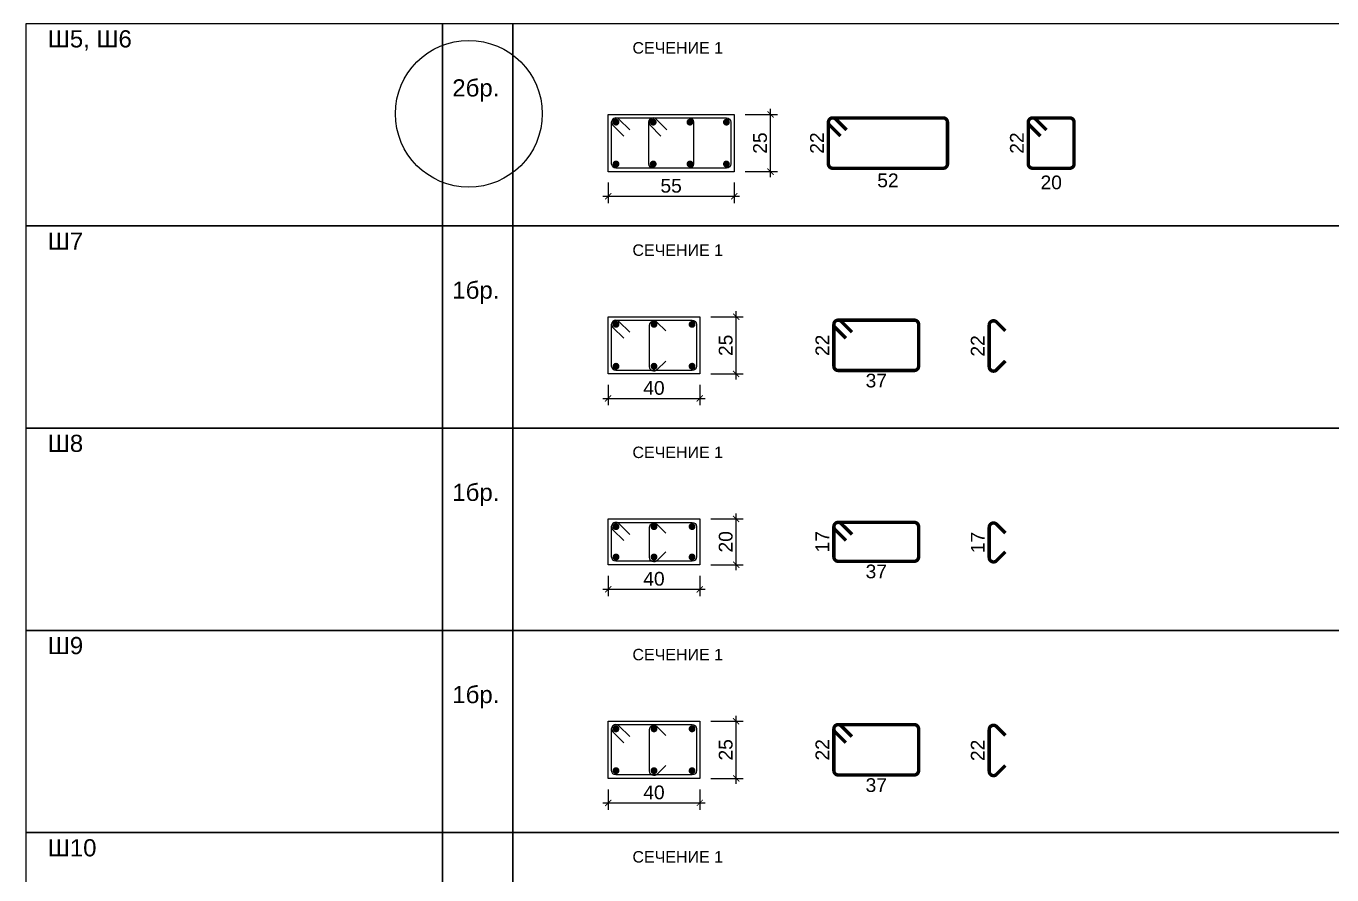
# Model space of a CAD drawing. Header units: millimetres. Extents: x 879 to 91735, y -13728 to 454.
# Drawn here: x 9125 to 10266, y -13015 to -12273 of the extents above; entities that cross this region are included whole.
import ezdxf
from ezdxf.enums import TextEntityAlignment as Align

# ---------------------------------------------------------------- set-up
doc = ezdxf.new("R2010")
doc.units = ezdxf.units.MM
for name, color, linetype in [('1K_SHA', 134, 'Continuous'), ('k_arm', 40, 'Continuous'), ('k_dim gredi', 2, 'Continuous'), ('k_dim_arm', 54, 'Continuous'), ('k_nadpisi', 8, 'Continuous'), ('k_sechenia', 3, 'Continuous')]:
    doc.layers.add(name, color=color, linetype=linetype)
doc.layers.add('1K_text-koloni', color=3, linetype='Continuous', lineweight=35)
doc.styles.add('ARIAL', font='ARIAL.TTF')
doc.styles.get("Standard").update_dxf_attribs({"font": 'TAHOMA.TTF'})
doc.styles.add('Z1', font='ARIAL.TTF')
doc.dimstyles.new('k_armx0.5', dxfattribs={"dimscale": 5, "dimtxt": 2.4, "dimasz": 1.125, "dimexe": 1.25, "dimexo": 1.2, "dimgap": 0.8, "dimtad": 1, "dimdec": 1, "dimlfac": 0.5, "dimrnd": 0.5, "dimtxsty": 'Standard', "dimblk": 'ARCHTICK', "dimcen": 2.5, "dimse1": 1, "dimse2": 1, "dimsd1": 1, "dimsd2": 1, "dimclrd": 9, "dimclre": 8, "dimclrt": 256, "dimadec": 1, "dimazin": 0, "dimtfac": 1, "dimtdec": 1, "dimtix": 1, "dimtofl": 0, "dimtmove": 2, "dimatfit": 3, "dimfxl": 0, "dimarcsym": 0})
doc.dimstyles.new('k_x0.5', dxfattribs={"dimscale": 4.8, "dimtxt": 2.5, "dimasz": 1.125, "dimexe": 1.25, "dimexo": 2, "dimtad": 1, "dimdec": 1, "dimlfac": 0.5, "dimrnd": 0.5, "dimtxsty": 'Standard', "dimblk": 'ARCHTICK', "dimcen": 2.5, "dimdle": 1, "dimclrd": 8, "dimclre": 9, "dimclrt": 256, "dimadec": 1, "dimazin": 0, "dimtfac": 1, "dimtdec": 1, "dimtix": 1, "dimtmove": 2, "dimatfit": 3, "dimfxl": 0, "dimarcsym": 0})

# ---------------------------------------------------------------- blocks, each defined once
blk = doc.blocks.new('_ARCHTICK')
at = {"color": 0, "linetype": 'ByBlock', "const_width": 0.15}
blk.add_lwpolyline([(-0.5, -0.5), (0.5, 0.5)], dxfattribs=at)
blk = doc.blocks.new('*D1436')
at = {"layer": 'Defpoints', "color": 0}
for p in [(9633.6, -12400.7), (9743.6, -12400.7), (9743.6, -12422.2)]:
    blk.add_point(p, dxfattribs=at)
at = {"layer": 'k_dim gredi', "color": 9, "lineweight": -2}
for p, q in [((9633.6, -12410.3), (9633.6, -12428.2)), ((9743.6, -12410.3), (9743.6, -12428.2))]:
    blk.add_line(p, q, dxfattribs=at)
at = {"layer": 'k_dim gredi', "color": 8, "lineweight": -2}
blk.add_line((9628.8, -12422.2), (9748.4, -12422.2), dxfattribs=at)
at = {"layer": 'k_dim gredi', "color": 8, "lineweight": -2, "xscale": 5.399999999999999, "yscale": 5.399999999999999, "zscale": 5.399999999999999, "rotation": 180}
blk.add_blockref('_ARCHTICK', (9633.6, -12422.2), dxfattribs=at)
at = {"layer": 'k_dim gredi', "color": 8, "lineweight": -2, "xscale": 5.399999999999999, "yscale": 5.399999999999999, "zscale": 5.399999999999999}
blk.add_blockref('_ARCHTICK', (9743.6, -12422.2), dxfattribs=at)
at = {"layer": 'k_dim gredi', "insert": (9688.6, -12413.1), "char_height": 12, "attachment_point": 5, "style": 'ARIAL'}
blk.add_mtext('55', dxfattribs=at)
blk = doc.blocks.new('*D1437')
at = {"layer": 'Defpoints', "color": 0}
for p in [(9743.6, -12350.7), (9775.4, -12350.7), (9743.6, -12400.7)]:
    blk.add_point(p, dxfattribs=at)
at = {"layer": 'k_dim gredi', "color": 9, "lineweight": -2}
for p, q in [((9753.2, -12350.7), (9781.4, -12350.7)), ((9753.2, -12400.7), (9781.4, -12400.7))]:
    blk.add_line(p, q, dxfattribs=at)
at = {"layer": 'k_dim gredi', "color": 8, "lineweight": -2}
blk.add_line((9775.4, -12405.5), (9775.4, -12345.9), dxfattribs=at)
at = {"layer": 'k_dim gredi', "color": 8, "lineweight": -2, "xscale": 5.399999999999999, "yscale": 5.399999999999999, "zscale": 5.399999999999999}
for p, rotation in [((9775.4, -12350.7), 90), ((9775.4, -12400.7), 270)]:
    blk.add_blockref('_ARCHTICK', p, dxfattribs=dict(at, rotation=rotation))
at = {"layer": 'k_dim gredi', "insert": (9766.3, -12375.7), "char_height": 12, "attachment_point": 5, "rotation": 90, "style": 'ARIAL'}
blk.add_mtext('25', dxfattribs=at)
blk = doc.blocks.new('*D1438')
at = {"layer": 'Defpoints', "color": 0}
for p in [(9829.7, -12353.7), (9826, -12397.7), (9829.7, -12397.7)]:
    blk.add_point(p, dxfattribs=at)
at = {"layer": 'k_dim_arm', "insert": (9816, -12375.7), "char_height": 12, "attachment_point": 5, "rotation": 90, "style": 'ARIAL'}
blk.add_mtext('22', dxfattribs=at)
blk = doc.blocks.new('*D1439')
at = {"layer": 'Defpoints', "color": 0}
for p in [(9826, -12394), (9930, -12394), (9930, -12418.5)]:
    blk.add_point(p, dxfattribs=at)
at = {"layer": 'k_dim_arm', "insert": (9878, -12408.4), "char_height": 12, "attachment_point": 5, "style": 'ARIAL'}
blk.add_mtext('52', dxfattribs=at)
blk = doc.blocks.new('*D1440')
at = {"layer": 'Defpoints', "color": 0}
for p in [(10004.3, -12353.7), (10000.6, -12397.7), (10004.3, -12397.7)]:
    blk.add_point(p, dxfattribs=at)
at = {"layer": 'k_dim_arm', "insert": (9990.6, -12375.7), "char_height": 12, "attachment_point": 5, "rotation": 90, "style": 'ARIAL'}
blk.add_mtext('22', dxfattribs=at)
blk = doc.blocks.new('*D1442')
at = {"layer": 'Defpoints', "color": 0}
for p in [(10000.6, -12389.5), (10040.6, -12394), (10040.6, -12420.3)]:
    blk.add_point(p, dxfattribs=at)
at = {"layer": 'k_dim_arm', "insert": (10020.6, -12410.2), "char_height": 12, "attachment_point": 5, "style": 'ARIAL'}
blk.add_mtext('20', dxfattribs=at)
blk = doc.blocks.new('*D1457')
at = {"layer": 'Defpoints', "color": 0}
for p in [(9633.6, -12577.5), (9713.6, -12577.5), (9713.6, -12598.9)]:
    blk.add_point(p, dxfattribs=at)
at = {"layer": 'k_dim gredi', "color": 9, "lineweight": -2}
for p, q in [((9633.6, -12587.1), (9633.6, -12604.9)), ((9713.6, -12587.1), (9713.6, -12604.9))]:
    blk.add_line(p, q, dxfattribs=at)
at = {"layer": 'k_dim gredi', "color": 8, "lineweight": -2}
blk.add_line((9628.8, -12598.9), (9718.4, -12598.9), dxfattribs=at)
at = {"layer": 'k_dim gredi', "color": 8, "lineweight": -2, "xscale": 5.399999999999999, "yscale": 5.399999999999999, "zscale": 5.399999999999999, "rotation": 180}
blk.add_blockref('_ARCHTICK', (9633.6, -12598.9), dxfattribs=at)
at = {"layer": 'k_dim gredi', "color": 8, "lineweight": -2, "xscale": 5.399999999999999, "yscale": 5.399999999999999, "zscale": 5.399999999999999}
blk.add_blockref('_ARCHTICK', (9713.6, -12598.9), dxfattribs=at)
at = {"layer": 'k_dim gredi', "insert": (9673.6, -12589.8), "char_height": 12, "attachment_point": 5, "style": 'ARIAL'}
blk.add_mtext('40', dxfattribs=at)
blk = doc.blocks.new('*D1458')
at = {"layer": 'Defpoints', "color": 0}
for p in [(9713.6, -12527.5), (9745.4, -12527.5), (9713.6, -12577.5)]:
    blk.add_point(p, dxfattribs=at)
at = {"layer": 'k_dim gredi', "color": 8, "lineweight": -2}
blk.add_line((9745.4, -12582.3), (9745.4, -12522.7), dxfattribs=at)
at = {"layer": 'k_dim gredi', "color": 9, "lineweight": -2}
for p, q in [((9723.2, -12527.5), (9751.4, -12527.5)), ((9723.2, -12577.5), (9751.4, -12577.5))]:
    blk.add_line(p, q, dxfattribs=at)
at = {"layer": 'k_dim gredi', "color": 8, "lineweight": -2, "xscale": 5.399999999999999, "yscale": 5.399999999999999, "zscale": 5.399999999999999}
for p, rotation in [((9745.4, -12527.5), 90), ((9745.4, -12577.5), 270)]:
    blk.add_blockref('_ARCHTICK', p, dxfattribs=dict(at, rotation=rotation))
at = {"layer": 'k_dim gredi', "insert": (9736.3, -12552.5), "char_height": 12, "attachment_point": 5, "rotation": 90, "style": 'ARIAL'}
blk.add_mtext('25', dxfattribs=at)
blk = doc.blocks.new('*D1464')
at = {"layer": 'Defpoints', "color": 0}
for p in [(9834.5, -12530.5), (9830.8, -12574.5), (9834.5, -12574.5)]:
    blk.add_point(p, dxfattribs=at)
at = {"layer": 'k_dim_arm', "insert": (9820.7, -12552.5), "char_height": 12, "attachment_point": 5, "rotation": 90, "style": 'ARIAL'}
blk.add_mtext('22', dxfattribs=at)
blk = doc.blocks.new('*D1465')
at = {"layer": 'Defpoints', "color": 0}
for p in [(9830.8, -12570.7), (9904.8, -12570.7), (9904.8, -12593.6)]:
    blk.add_point(p, dxfattribs=at)
at = {"layer": 'k_dim_arm', "insert": (9867.8, -12583.4), "char_height": 12, "attachment_point": 5, "style": 'ARIAL'}
blk.add_mtext('37', dxfattribs=at)
blk = doc.blocks.new('*D1466')
at = {"layer": 'Defpoints', "color": 0}
for p in [(9970.2, -12531), (9966.4, -12575), (9970.2, -12575)]:
    blk.add_point(p, dxfattribs=at)
at = {"layer": 'k_dim_arm', "insert": (9956.4, -12553), "char_height": 12, "attachment_point": 5, "rotation": 90, "style": 'ARIAL'}
blk.add_mtext('22', dxfattribs=at)
blk = doc.blocks.new('*D1473')
at = {"layer": 'Defpoints', "color": 0}
for p in [(9633.6, -12744.2), (9713.6, -12744.2), (9713.6, -12765.7)]:
    blk.add_point(p, dxfattribs=at)
at = {"layer": 'k_dim gredi', "color": 9, "lineweight": -2}
for p, q in [((9633.6, -12753.8), (9633.6, -12771.7)), ((9713.6, -12753.8), (9713.6, -12771.7))]:
    blk.add_line(p, q, dxfattribs=at)
at = {"layer": 'k_dim gredi', "color": 8, "lineweight": -2}
blk.add_line((9628.8, -12765.7), (9718.4, -12765.7), dxfattribs=at)
at = {"layer": 'k_dim gredi', "color": 8, "lineweight": -2, "xscale": 5.399999999999999, "yscale": 5.399999999999999, "zscale": 5.399999999999999, "rotation": 180}
blk.add_blockref('_ARCHTICK', (9633.6, -12765.7), dxfattribs=at)
at = {"layer": 'k_dim gredi', "color": 8, "lineweight": -2, "xscale": 5.399999999999999, "yscale": 5.399999999999999, "zscale": 5.399999999999999}
blk.add_blockref('_ARCHTICK', (9713.6, -12765.7), dxfattribs=at)
at = {"layer": 'k_dim gredi', "insert": (9673.6, -12756.6), "char_height": 12, "attachment_point": 5, "style": 'ARIAL'}
blk.add_mtext('40', dxfattribs=at)
blk = doc.blocks.new('*D1474')
at = {"layer": 'Defpoints', "color": 0}
for p in [(9713.6, -12704.2), (9745.4, -12704.2), (9713.6, -12744.2)]:
    blk.add_point(p, dxfattribs=at)
at = {"layer": 'k_dim gredi', "color": 9, "lineweight": -2}
for p, q in [((9723.2, -12704.2), (9751.4, -12704.2)), ((9723.2, -12744.2), (9751.4, -12744.2))]:
    blk.add_line(p, q, dxfattribs=at)
at = {"layer": 'k_dim gredi', "color": 8, "lineweight": -2}
blk.add_line((9745.4, -12749), (9745.4, -12699.4), dxfattribs=at)
at = {"layer": 'k_dim gredi', "color": 8, "lineweight": -2, "xscale": 5.399999999999999, "yscale": 5.399999999999999, "zscale": 5.399999999999999}
for p, rotation in [((9745.4, -12704.2), 90), ((9745.4, -12744.2), 270)]:
    blk.add_blockref('_ARCHTICK', p, dxfattribs=dict(at, rotation=rotation))
at = {"layer": 'k_dim gredi', "insert": (9736.3, -12724.2), "char_height": 12, "attachment_point": 5, "rotation": 90, "style": 'ARIAL'}
blk.add_mtext('20', dxfattribs=at)
blk = doc.blocks.new('*D1475')
at = {"layer": 'Defpoints', "color": 0}
for p in [(9834.5, -12707.2), (9830.8, -12741.2), (9834.5, -12741.2)]:
    blk.add_point(p, dxfattribs=at)
at = {"layer": 'k_dim_arm', "insert": (9820.7, -12724.2), "char_height": 12, "attachment_point": 5, "rotation": 90, "style": 'ARIAL'}
blk.add_mtext('17', dxfattribs=at)
blk = doc.blocks.new('*D1476')
at = {"layer": 'Defpoints', "color": 0}
for p in [(9830.8, -12737.5), (9904.8, -12737.5), (9904.8, -12760.3)]:
    blk.add_point(p, dxfattribs=at)
at = {"layer": 'k_dim_arm', "insert": (9867.8, -12750.2), "char_height": 12, "attachment_point": 5, "style": 'ARIAL'}
blk.add_mtext('37', dxfattribs=at)
blk = doc.blocks.new('*D1477')
at = {"layer": 'Defpoints', "color": 0}
for p in [(9970.2, -12707.8), (9966.4, -12741.8), (9970.2, -12741.8)]:
    blk.add_point(p, dxfattribs=at)
at = {"layer": 'k_dim_arm', "insert": (9956.4, -12724.8), "char_height": 12, "attachment_point": 5, "rotation": 90, "style": 'ARIAL'}
blk.add_mtext('17', dxfattribs=at)
blk = doc.blocks.new('*D1484')
at = {"layer": 'Defpoints', "color": 0}
for p in [(9633.6, -12931), (9713.6, -12931), (9713.6, -12952.4)]:
    blk.add_point(p, dxfattribs=at)
at = {"layer": 'k_dim gredi', "color": 9, "lineweight": -2}
for p, q in [((9633.6, -12940.6), (9633.6, -12958.4)), ((9713.6, -12940.6), (9713.6, -12958.4))]:
    blk.add_line(p, q, dxfattribs=at)
at = {"layer": 'k_dim gredi', "color": 8, "lineweight": -2}
blk.add_line((9628.8, -12952.4), (9718.4, -12952.4), dxfattribs=at)
at = {"layer": 'k_dim gredi', "color": 8, "lineweight": -2, "xscale": 5.399999999999999, "yscale": 5.399999999999999, "zscale": 5.399999999999999, "rotation": 180}
blk.add_blockref('_ARCHTICK', (9633.6, -12952.4), dxfattribs=at)
at = {"layer": 'k_dim gredi', "color": 8, "lineweight": -2, "xscale": 5.399999999999999, "yscale": 5.399999999999999, "zscale": 5.399999999999999}
blk.add_blockref('_ARCHTICK', (9713.6, -12952.4), dxfattribs=at)
at = {"layer": 'k_dim gredi', "insert": (9673.6, -12943.3), "char_height": 12, "attachment_point": 5, "style": 'ARIAL'}
blk.add_mtext('40', dxfattribs=at)
blk = doc.blocks.new('*D1485')
at = {"layer": 'Defpoints', "color": 0}
for p in [(9713.6, -12881), (9745.4, -12881), (9713.6, -12931)]:
    blk.add_point(p, dxfattribs=at)
at = {"layer": 'k_dim gredi', "color": 8, "lineweight": -2}
blk.add_line((9745.4, -12935.8), (9745.4, -12876.2), dxfattribs=at)
at = {"layer": 'k_dim gredi', "color": 9, "lineweight": -2}
for p, q in [((9723.2, -12881), (9751.4, -12881)), ((9723.2, -12931), (9751.4, -12931))]:
    blk.add_line(p, q, dxfattribs=at)
at = {"layer": 'k_dim gredi', "color": 8, "lineweight": -2, "xscale": 5.399999999999999, "yscale": 5.399999999999999, "zscale": 5.399999999999999}
for p, rotation in [((9745.4, -12881), 90), ((9745.4, -12931), 270)]:
    blk.add_blockref('_ARCHTICK', p, dxfattribs=dict(at, rotation=rotation))
at = {"layer": 'k_dim gredi', "insert": (9736.3, -12906), "char_height": 12, "attachment_point": 5, "rotation": 90, "style": 'ARIAL'}
blk.add_mtext('25', dxfattribs=at)
blk = doc.blocks.new('*D1486')
at = {"layer": 'Defpoints', "color": 0}
for p in [(9834.5, -12884), (9830.8, -12928), (9834.5, -12928)]:
    blk.add_point(p, dxfattribs=at)
at = {"layer": 'k_dim_arm', "insert": (9820.7, -12906), "char_height": 12, "attachment_point": 5, "rotation": 90, "style": 'ARIAL'}
blk.add_mtext('22', dxfattribs=at)
blk = doc.blocks.new('*D1487')
at = {"layer": 'Defpoints', "color": 0}
for p in [(9830.8, -12924.2), (9904.8, -12924.2), (9904.8, -12947.1)]:
    blk.add_point(p, dxfattribs=at)
at = {"layer": 'k_dim_arm', "insert": (9867.8, -12936.9), "char_height": 12, "attachment_point": 5, "style": 'ARIAL'}
blk.add_mtext('37', dxfattribs=at)
blk = doc.blocks.new('*D1488')
at = {"layer": 'Defpoints', "color": 0}
for p in [(9970.2, -12884.5), (9966.4, -12928.5), (9970.2, -12928.5)]:
    blk.add_point(p, dxfattribs=at)
at = {"layer": 'k_dim_arm', "insert": (9956.4, -12906.5), "char_height": 12, "attachment_point": 5, "rotation": 90, "style": 'ARIAL'}
blk.add_mtext('22', dxfattribs=at)

msp = doc.modelspace()

# ---------------------------------------------------------------- linework, layer by layer
at = {"layer": '1K_SHA'}
for points in [[(9633.648, -12350.731), (9743.648, -12350.731), (9743.648, -12400.731), (9633.648, -12400.731), (9633.648, -12350.731)], [(9633.648, -12527.477), (9713.648, -12527.477), (9713.648, -12577.477), (9633.648, -12577.477), (9633.648, -12527.477)], [(9633.648, -12704.224), (9713.648, -12704.224), (9713.648, -12744.224), (9633.648, -12744.224), (9633.648, -12704.224)], [(9633.648, -12880.971), (9713.648, -12880.971), (9713.648, -12930.971), (9633.648, -12930.971), (9633.648, -12880.971)]]:
    msp.add_lwpolyline(points, dxfattribs=at)
at = {"layer": 'k_arm', "color": 2, "const_width": 3}
for points in [[(9829.735, -12353.731), (9926.235, -12353.731, -0.41421356), (9929.985, -12357.481), (9929.985, -12393.981, -0.41421356), (9926.235, -12397.731), (9829.735, -12397.731, -0.41421356), (9825.985, -12393.981), (9825.985, -12357.481, -0.41421356)], [(10004.327, -12353.731), (10036.827, -12353.731, -0.41421356), (10040.577, -12357.481), (10040.577, -12393.981, -0.41421356), (10036.827, -12397.731), (10004.327, -12397.731, -0.41421356), (10000.577, -12393.981), (10000.577, -12357.481, -0.41421356)], [(9638.917, -12357.45, -1), (9641.917, -12357.45, -1)], [(9671.419, -12357.45, -1), (9674.419, -12357.45, -1)], [(9703.553, -12357.45, -1), (9706.553, -12357.45, -1)], [(9738.38, -12357.45, 1), (9735.38, -12357.45, 1)], [(9638.917, -12394.012, 1), (9641.917, -12394.012, 1)], [(9671.419, -12394.012, 1), (9674.419, -12394.012, 1)], [(9703.553, -12394.012, 1), (9706.553, -12394.012, 1)], [(9738.38, -12394.012, -1), (9735.38, -12394.012, -1)], [(9638.917, -12534.196, -1), (9641.917, -12534.196, -1)], [(9672.148, -12534.196, -1), (9675.148, -12534.196, -1)], [(9708.38, -12534.196, 1), (9705.38, -12534.196, 1)], [(9834.501, -12530.477), (9901.001, -12530.477, -0.41421356), (9904.751, -12534.227), (9904.751, -12570.727, -0.41421356), (9901.001, -12574.477), (9834.501, -12574.477, -0.41421356), (9830.751, -12570.727), (9830.751, -12534.227, -0.41421356)], [(9638.917, -12570.759, 1), (9641.917, -12570.758, 1)], [(9672.148, -12570.759, 1), (9675.148, -12570.758, 1)], [(9708.38, -12570.759, -1), (9705.38, -12570.758, -1)], [(9834.501, -12707.224), (9901.001, -12707.224, -0.41421356), (9904.751, -12710.974), (9904.751, -12737.474, -0.41421356), (9901.001, -12741.224), (9834.501, -12741.224, -0.41421356), (9830.751, -12737.474), (9830.751, -12710.974, -0.41421356)], [(9638.917, -12710.943, -1), (9641.917, -12710.943, -1)], [(9672.148, -12710.943, -1), (9675.148, -12710.943, -1)], [(9708.38, -12710.943, 1), (9705.38, -12710.943, 1)], [(9638.917, -12737.505, 1), (9641.917, -12737.505, 1)], [(9672.148, -12737.505, 1), (9675.148, -12737.505, 1)], [(9708.38, -12737.505, -1), (9705.38, -12737.505, -1)], [(9638.917, -12887.689, -1), (9641.917, -12887.69, -1)], [(9672.148, -12887.689, -1), (9675.148, -12887.69, -1)], [(9708.38, -12887.689, 1), (9705.38, -12887.69, 1)], [(9834.501, -12883.971), (9901.001, -12883.971, -0.41421356), (9904.751, -12887.721), (9904.751, -12924.221, -0.41421356), (9901.001, -12927.971), (9834.501, -12927.971, -0.41421356), (9830.751, -12924.221), (9830.751, -12887.721, -0.41421356)], [(9638.917, -12924.252, 1), (9641.917, -12924.252, 1)], [(9672.148, -12924.252, 1), (9675.148, -12924.252, 1)], [(9708.38, -12924.252, -1), (9705.38, -12924.252, -1)]]:
    msp.add_lwpolyline(points, format="xyb", close=True, dxfattribs=at)
for points in [[(9841.812, -12364.254), (9832.387, -12354.829, 1), (9827.084, -12360.133), (9836.508, -12369.557)], [(10016.403, -12364.254), (10006.978, -12354.829, 1), (10001.675, -12360.133), (10011.1, -12369.557)], [(9846.577, -12541.001), (9837.152, -12531.576, 1), (9831.849, -12536.879), (9841.274, -12546.304)], [(9980.563, -12566.227), (9972.846, -12573.944, -0.66817864), (9966.444, -12571.292), (9966.444, -12534.792, -0.66817864), (9972.846, -12532.141), (9980.563, -12539.858)], [(9846.577, -12717.747), (9837.152, -12708.322, 1), (9831.849, -12713.626), (9841.274, -12723.05)], [(9980.563, -12732.973), (9972.846, -12740.691, -0.66817864), (9966.444, -12738.039), (9966.444, -12711.539, -0.66817864), (9972.846, -12708.887), (9980.563, -12716.605)], [(9846.577, -12894.494), (9837.152, -12885.069, 1), (9831.849, -12890.372), (9841.274, -12899.797)], [(9980.563, -12919.72), (9972.846, -12927.437, -0.66817864), (9966.444, -12924.786), (9966.444, -12888.286, -0.66817864), (9972.846, -12885.634), (9980.563, -12893.351)]]:
    msp.add_lwpolyline(points, format="xyb", dxfattribs=at)
at = {"layer": 'k_arm', "color": 2}
for points in [[(9640.398, -12353.731), (9736.898, -12353.731, -0.41421356), (9740.648, -12357.481), (9740.648, -12393.981, -0.41421356), (9736.898, -12397.731), (9640.398, -12397.731, -0.41421356), (9636.648, -12393.981), (9636.648, -12357.481, -0.41421356)], [(9672.898, -12353.731), (9704.398, -12353.731, -0.41421356), (9708.148, -12357.481), (9708.148, -12393.981, -0.41421356), (9704.398, -12397.731), (9672.898, -12397.731, -0.41421356), (9669.148, -12393.981), (9669.148, -12357.481, -0.41421356)], [(9640.398, -12530.477), (9706.898, -12530.477, -0.41421356), (9710.648, -12534.227), (9710.648, -12570.727, -0.41421356), (9706.898, -12574.477), (9640.398, -12574.477, -0.41421356), (9636.648, -12570.727), (9636.648, -12534.227, -0.41421356)], [(9640.398, -12707.224), (9706.898, -12707.224, -0.41421356), (9710.648, -12710.974), (9710.648, -12737.474, -0.41421356), (9706.898, -12741.224), (9640.398, -12741.224, -0.41421356), (9636.648, -12737.474), (9636.648, -12710.974, -0.41421356)], [(9640.398, -12883.971), (9706.898, -12883.971, -0.41421356), (9710.648, -12887.721), (9710.648, -12924.221, -0.41421356), (9706.898, -12927.971), (9640.398, -12927.971, -0.41421356), (9636.648, -12924.221), (9636.648, -12887.721, -0.41421356)]]:
    msp.add_lwpolyline(points, format="xyb", close=True, dxfattribs=at)
for points in [[(9652.475, -12364.254), (9643.05, -12354.829, 1), (9637.747, -12360.133), (9647.171, -12369.557)], [(9684.975, -12364.254), (9675.55, -12354.829, 1), (9670.247, -12360.133), (9679.671, -12369.557)], [(9652.475, -12541.001), (9643.05, -12531.576, 1), (9637.747, -12536.879), (9647.171, -12546.304)], [(9683.865, -12566.227), (9676.147, -12573.944, -0.66817864), (9669.745, -12571.292), (9669.745, -12534.792, -0.66817864), (9676.147, -12532.141), (9683.865, -12539.858)], [(9652.475, -12717.747), (9643.05, -12708.322, 1), (9637.747, -12713.626), (9647.171, -12723.05)], [(9683.865, -12732.973), (9676.147, -12740.691, -0.66817864), (9669.745, -12738.039), (9669.745, -12711.539, -0.66817864), (9676.147, -12708.887), (9683.865, -12716.605)], [(9652.475, -12894.494), (9643.05, -12885.069, 1), (9637.747, -12890.372), (9647.171, -12899.797)], [(9683.865, -12919.72), (9676.147, -12927.437, -0.66817864), (9669.745, -12924.786), (9669.745, -12888.286, -0.66817864), (9676.147, -12885.634), (9683.865, -12893.351)]]:
    msp.add_lwpolyline(points, format="xyb", dxfattribs=at)
at = {"layer": 'k_nadpisi'}
for points in [[(9125.161, -12271.361), (9488.763, -12271.361), (9488.763, -12448.107), (9125.161, -12448.107)], [(9488.763, -12271.361), (9550.406, -12271.361), (9550.406, -12448.107), (9488.763, -12448.107)], [(9550.406, -12271.361), (10286.96, -12271.361), (10286.96, -12448.107), (9550.406, -12448.107)], [(9125.161, -12448.107), (9488.763, -12448.107), (9488.763, -12624.854), (9125.161, -12624.854)], [(9488.763, -12448.107), (9550.406, -12448.107), (9550.406, -12624.854), (9488.763, -12624.854)], [(9550.406, -12448.107), (10286.96, -12448.107), (10286.96, -12624.854), (9550.406, -12624.854)], [(9125.161, -12624.854), (9488.763, -12624.854), (9488.763, -12801.6), (9125.161, -12801.6)], [(9488.763, -12624.854), (9550.406, -12624.854), (9550.406, -12801.6), (9488.763, -12801.6)], [(9550.406, -12624.854), (10286.96, -12624.854), (10286.96, -12801.6), (9550.406, -12801.6)], [(9125.161, -12801.6), (9488.763, -12801.6), (9488.763, -12978.347), (9125.161, -12978.347)], [(9488.763, -12801.6), (9550.406, -12801.6), (9550.406, -12978.347), (9488.763, -12978.347)], [(9550.406, -12801.6), (10286.96, -12801.6), (10286.96, -12978.347), (9550.406, -12978.347)], [(9125.161, -12978.347), (9488.763, -12978.347), (9488.763, -13155.094), (9125.161, -13155.094)], [(9488.763, -12978.347), (9550.406, -12978.347), (9550.406, -13155.094), (9488.763, -13155.094)], [(9550.406, -12978.347), (10286.96, -12978.347), (10286.96, -13155.094), (9550.406, -13155.094)]]:
    msp.add_lwpolyline(points, close=True, dxfattribs=at)
at = {"layer": 'k_sechenia'}
msp.add_circle((9511.862, -12350.131), 64.136, dxfattribs=at)

# ---------------------------------------------------------------- texts
at = {"layer": '1K_text-koloni', "char_height": 15, "width": 249.53914, "attachment_point": 1, "style": 'Z1'}
for s, insert in [('{\\fArial|b0|i0|c204|p34;Ш5, Ш6}', (9144.139, -12277.144)), ('{\\fArial|b0|i0|c204|p34;Ш7}', (9144.139, -12453.891)), ('{\\fArial|b0|i0|c204|p34;Ш8}', (9144.139, -12630.637)), ('{\\fArial|b0|i0|c204|p34;Ш9}', (9144.139, -12807.384)), ('{\\fArial|b0|i0|c204|p34;Ш10}', (9144.139, -12984.131))]:
    msp.add_mtext(s, dxfattribs=dict(at, insert=insert))
at = {"layer": 'k_nadpisi', "style": 'ARIAL'}
for p in [(9694.369, -12297.532), (9694.369, -12474.278), (9694.369, -12651.025), (9694.369, -12827.772), (9694.369, -13004.518)]:
    msp.add_text('СЕЧЕНИЕ 1', height=10, dxfattribs=at).set_placement(p, align=Align.CENTER)
at = {"layer": 'k_sechenia', "style": 'ARIAL'}
for s, p in [('2бр.', (9518.011, -12334.979)), ('1бр.', (9518.011, -12511.726)), ('1бр.', (9518.011, -12688.472)), ('1бр.', (9518.011, -12865.219))]:
    msp.add_text(s, height=15, dxfattribs=at).set_placement(p, align=Align.CENTER)

# ---------------------------------------------------------------- dimensions: what is measured, and where the dimension line sits
at = {"layer": 'k_dim gredi'}
for base, p1, p2, picture, middle in [((9775.445, -12350.731), (9743.648, -12400.731), (9743.648, -12350.731), '*D1437', (9766.318, -12375.731)), ((9745.445, -12527.477), (9713.648, -12577.477), (9713.648, -12527.477), '*D1458', (9736.318, -12552.477)), ((9745.445, -12704.224), (9713.648, -12744.224), (9713.648, -12704.224), '*D1474', (9736.318, -12724.224)), ((9745.445, -12880.971), (9713.648, -12930.971), (9713.648, -12880.971), '*D1485', (9736.318, -12905.971))]:
    dim = msp.add_linear_dim(base=base, p1=p1, p2=p2, angle=90, dimstyle='k_x0.5', override={"dimtxsty": 'ARIAL'}, dxfattribs=at)
    dim.commit()
    dim.dimension.update_dxf_attribs({"geometry": picture, "text_midpoint": middle})
for base, p1, p2, picture, middle in [((9743.648, -12422.19), (9633.648, -12400.731), (9743.648, -12400.731), '*D1436', (9688.648, -12413.087)), ((9713.648, -12598.936), (9633.648, -12577.477), (9713.648, -12577.477), '*D1457', (9673.648, -12589.809)), ((9713.648, -12765.683), (9633.648, -12744.224), (9713.648, -12744.224), '*D1473', (9673.648, -12756.556)), ((9713.648, -12952.429), (9633.648, -12930.971), (9713.648, -12930.971), '*D1484', (9673.648, -12943.302))]:
    dim = msp.add_linear_dim(base=base, p1=p1, p2=p2, dimstyle='k_x0.5', override={"dimtxsty": 'ARIAL'}, dxfattribs=at)
    dim.commit()
    dim.dimension.update_dxf_attribs({"geometry": picture, "text_midpoint": middle})
at = {"layer": 'k_dim_arm'}
for base, p1, p2, picture, middle in [((9825.985, -12397.731), (9829.735, -12353.731), (9829.735, -12397.731), '*D1438', (9815.961, -12375.731)), ((10000.577, -12397.731), (10004.327, -12353.731), (10004.327, -12397.731), '*D1440', (9990.552, -12375.731)), ((9830.751, -12574.477), (9834.501, -12530.477), (9834.501, -12574.477), '*D1464', (9820.726, -12552.477)), ((9966.444, -12575.042), (9970.194, -12531.042), (9970.194, -12575.042), '*D1466', (9956.419, -12553.042)), ((9830.751, -12741.224), (9834.501, -12707.224), (9834.501, -12741.224), '*D1475', (9820.726, -12724.224)), ((9966.444, -12741.789), (9970.194, -12707.789), (9970.194, -12741.789), '*D1477', (9956.419, -12724.789)), ((9830.751, -12927.971), (9834.501, -12883.971), (9834.501, -12927.971), '*D1486', (9820.726, -12905.971)), ((9966.444, -12928.536), (9970.194, -12884.536), (9970.194, -12928.536), '*D1488', (9956.419, -12906.536))]:
    dim = msp.add_linear_dim(base=base, p1=p1, p2=p2, angle=90, dimstyle='k_armx0.5', override={"dimtxsty": 'ARIAL'}, dxfattribs=at)
    dim.commit()
    dim.dimension.update_dxf_attribs({"geometry": picture, "text_midpoint": middle})
for base, p1, p2, picture, middle in [((9929.985, -12418.507), (9825.985, -12393.981), (9929.985, -12393.981), '*D1439', (9877.985, -12408.381)), ((10040.577, -12420.337), (10000.577, -12389.498), (10040.577, -12393.981), '*D1442', (10020.577, -12410.21)), ((9904.751, -12593.561), (9830.751, -12570.727), (9904.751, -12570.727), '*D1465', (9867.751, -12583.43)), ((9904.751, -12760.307), (9830.751, -12737.474), (9904.751, -12737.474), '*D1476', (9867.751, -12750.176)), ((9904.751, -12947.054), (9830.751, -12924.221), (9904.751, -12924.221), '*D1487', (9867.751, -12936.923))]:
    dim = msp.add_linear_dim(base=base, p1=p1, p2=p2, dimstyle='k_armx0.5', override={"dimtxsty": 'ARIAL'}, dxfattribs=at)
    dim.commit()
    dim.dimension.update_dxf_attribs({"geometry": picture, "text_midpoint": middle})

doc.saveas('drawing.dxf')
